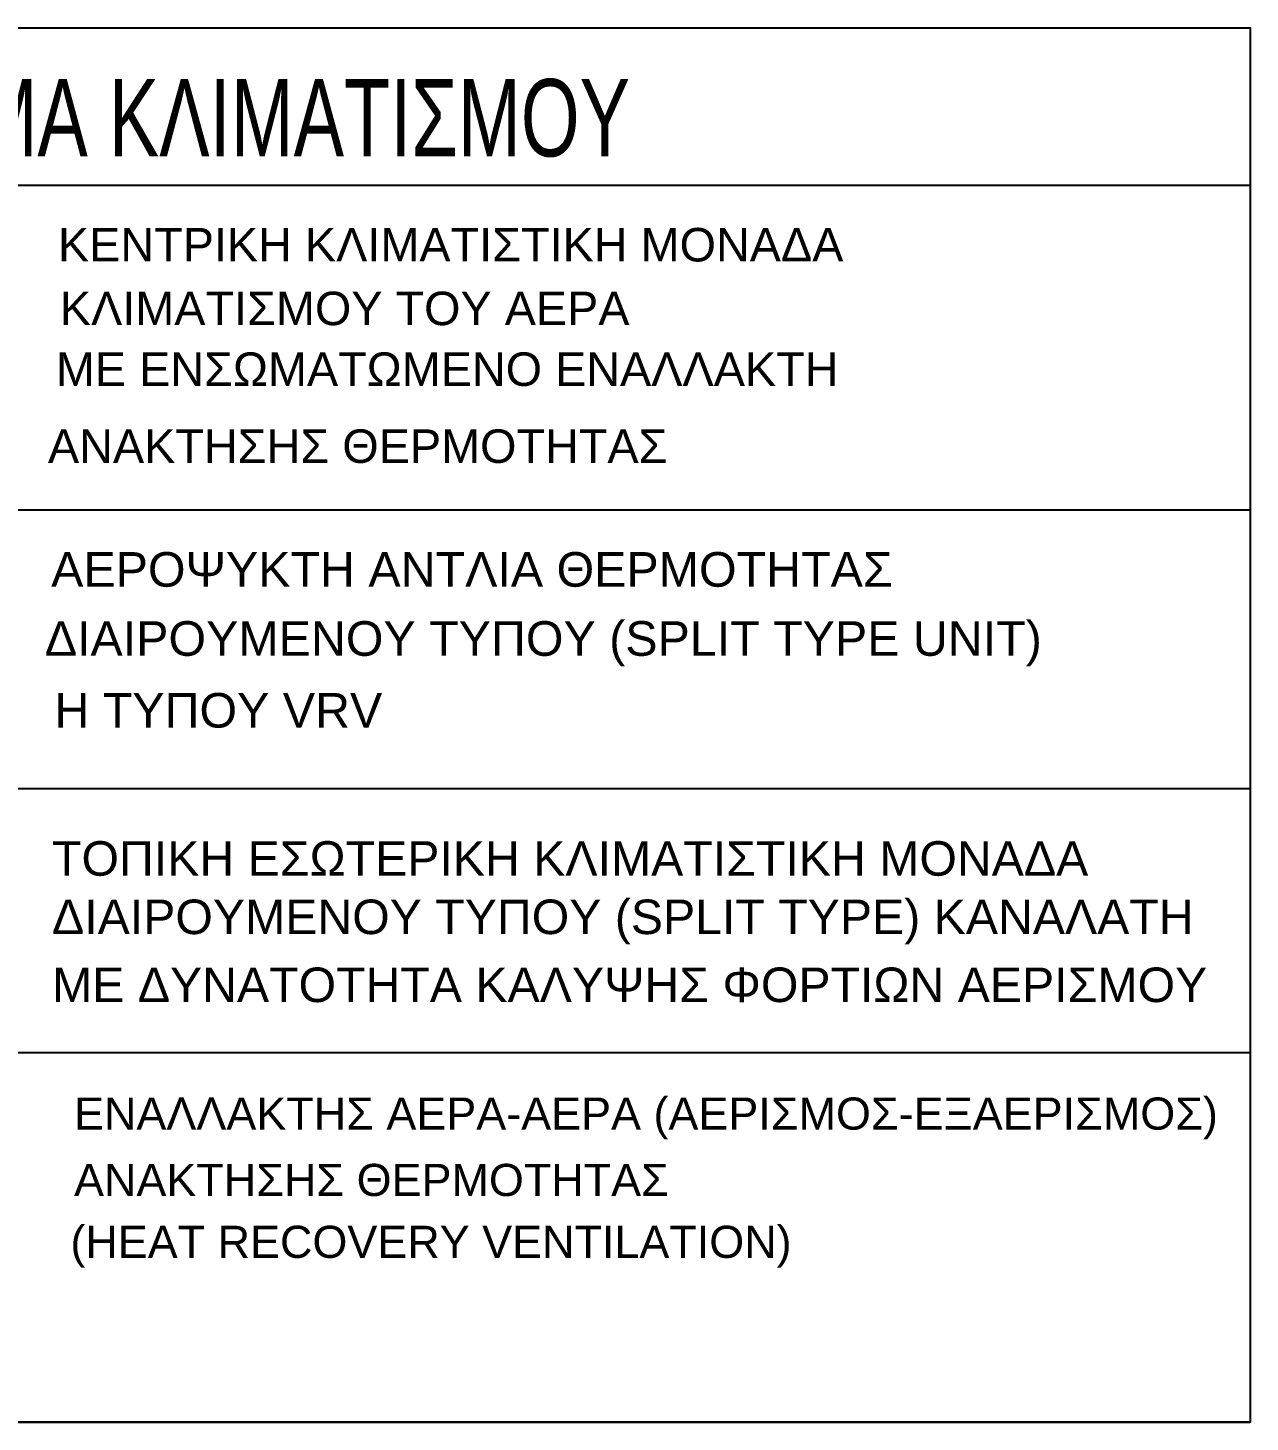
# Model space of a CAD drawing. Header units: metres. Extents: x -11 to 85, y -301 to 135.
# Drawn here: x 68.83 to 73.57, y 42.87 to 48.28 of the extents above; entities that cross this region are included whole.
import ezdxf

# ---------------------------------------------------------------- set-up
doc = ezdxf.new("R2010")
doc.units = ezdxf.units.M
doc.header["$LTSCALE"] = 0.036
doc.layers.add('mihanologika text', color=20, linetype='Continuous')
doc.layers.add('therm fcu text', color=20, linetype='Continuous')
doc.styles.add('GEORGE', font='arial.ttf', dxfattribs={"width": 0.7})
doc.styles.add('TSK_OM', font='arial.ttf')

msp = doc.modelspace()

# ---------------------------------------------------------------- linework, layer by layer
at = {"layer": 'mihanologika text'}
for p, q in [((64.6176, 47.6672), (73.5743, 47.6672)), ((64.6176, 46.4062), (73.5743, 46.4062)), ((64.6176, 45.3249), (73.5743, 45.3249)), ((64.6176, 44.3007), (73.5743, 44.3007)), ((64.6176, 42.8656), (73.5743, 42.8656))]:
    msp.add_line(p, q, dxfattribs=at)
msp.add_lwpolyline([(64.6176, 48.2775), (73.5743, 48.2775), (73.5743, 42.8656), (64.6176, 42.8656)], close=True, dxfattribs=at)

# ---------------------------------------------------------------- texts
at = {"layer": 'mihanologika text', "style": 'GEORGE', "width": 0.7}
msp.add_text('ΥΠΟΜΝΗΜΑ KΛΙΜΑΤΙΣΜΟΥ', height=0.3, dxfattribs=at).set_placement((67.3192, 47.7788))
at = {"layer": 'mihanologika text', "style": 'TSK_OM'}
for s, height, p in [('ΚΕΝΤΡΙΚΗ ΚΛΙΜΑΤΙΣΤΙΚΗ ΜΟΝΑΔΑ', 0.13, (68.9472, 47.3708, 3.3239)), ('ΚΛΙΜΑΤΙΣΜΟΥ ΤΟΥ ΑΕΡΑ ', 0.13, (68.9544, 47.1236, 3.3239)), (' ΜΕ ΕΝΣΩΜΑΤΩΜΕΝΟ ΕΝΑΛΛΑΚΤΗ', 0.13, (68.8887, 46.8878, 3.3239)), (' ΑΝΑΚΤΗΣΗΣ ΘΕΡΜΟΤΗΤΑΣ', 0.13, (68.8577, 46.5889, 3.3239)), ('AEΡΟΨΥΚΤΗ ΑΝΤΛΙΑ ΘΕΡΜΟΤΗΤΑΣ', 0.1344, (68.9206, 46.1083, -1.2053)), ('ΔΙΑΙΡΟΥΜΕΝΟΥ ΤΥΠΟΥ (SPLIT TYPE UNIT)', 0.1344, (68.8958, 45.8401, -1.2125)), ('Η ΤΥΠΟΥ VRV', 0.1344, (68.9332, 45.5613, -1.2125)), ('ΕΝΑΛΛΑΚΤΗΣ ΑΕΡΑ-ΑΕΡΑ (ΑΕΡΙΣΜΟΣ-ΕΞΑΕΡΙΣΜΟΣ) ', 0.1248, (69.0095, 44.0008, 2.1605)), ('ΑΝΑΚΤΗΣΗΣ ΘΕΡΜΟΤΗΤΑΣ', 0.1248, (69.0095, 43.7432, 2.1605)), ('(HEAT RECOVERY VENTILATION)', 0.1248, (68.9954, 43.503, 2.1605))]:
    msp.add_text(s, height=height, dxfattribs=at).set_placement(p)
at = {"layer": 'therm fcu text', "style": 'TSK_OM'}
for s, p in [('ΤΟΠΙΚΗ EΣΩΤΕΡΙΚΗ ΚΛΙΜΑΤΙΣΤΙΚΗ ΜΟΝΑΔΑ ', (68.9241, 44.9865, 2.7838)), ('ΔΙΑΙΡΟΥΜΕΝΟΥ ΤΥΠΟΥ (SPLIT TYPE) KANAΛΑΤΗ', (68.9241, 44.7599, 2.7838)), ('ME ΔΥΝΑΤΟΤΗΤΑ ΚΑΛΥΨΗΣ ΦΟΡΤΙΩΝ ΑΕΡΙΣΜΟΥ', (68.9241, 44.4961, 2.7838))]:
    msp.add_text(s, height=0.134, dxfattribs=at).set_placement(p)

doc.saveas('drawing.dxf')
